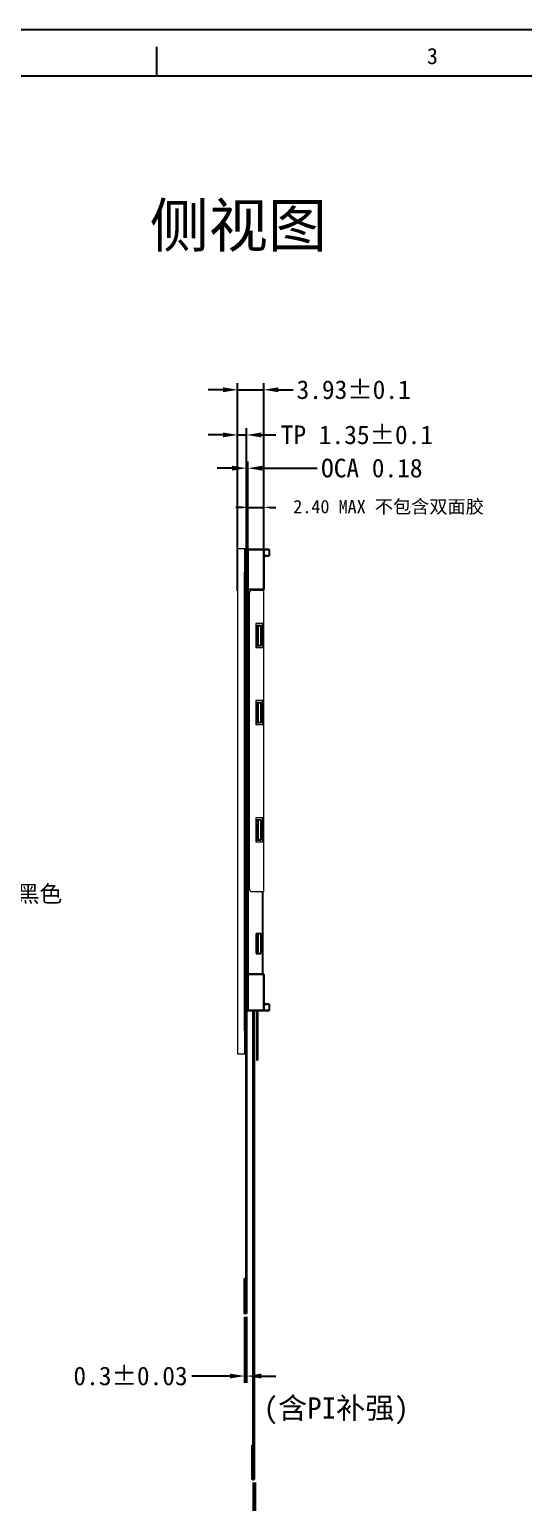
# Model space of a CAD drawing. Header units: millimetres. Extents: x 3586 to 4081, y -4200 to -3856.
# Drawn here: x 3734.1 to 3808.2, y -4076.8 to -3855.7 of the extents above; entities that cross this region are included whole.
import ezdxf

# ---------------------------------------------------------------- set-up
doc = ezdxf.new("R2010")
doc.units = ezdxf.units.MM
doc.layers.add('DIM', color=3, linetype='Continuous', lineweight=13)
doc.layers.add('铁框', color=5, linetype='Continuous', lineweight=9)
for name, color, linetype in [('FPC', 30, 'Continuous'), ('frame', 4, 'Continuous'), ('HOU', 7, 'Continuous'), ('OCA', 190, 'Continuous'), ('Sensor', 2, 'Continuous'), ('标注', 3, 'Continuous')]:
    doc.layers.add(name, color=color, linetype=linetype)
doc.styles.add('ROMANS', font='')
doc.styles.get("Standard").update_dxf_attribs({"font": ''})
doc.styles.add('宋体', font='SimSun.ttf')
doc.styles.get('ROMANS').set_extended_font_data('KaiTi_GB2312')
doc.styles.get('Standard').set_extended_font_data('KaiTi_GB2312')
doc.dimstyles.new('HZ', dxfattribs={"dimtxt": 2.8, "dimasz": 2.2, "dimexe": 1, "dimexo": 0.5, "dimgap": 0.4, "dimtad": 0, "dimdsep": 46, "dimtxsty": '宋体', "dimcen": 0.2, "dimclrd": 256, "dimclre": 256, "dimclrt": 256, "dimadec": 0, "dimazin": 0, "dimtp": 1.2, "dimtm": 1.2, "dimtfac": 1, "dimtmove": 0, "dimatfit": 3, "dimfxl": 0.2, "dimtolj": 1, "dimarcsym": 0})
doc.dimstyles.new('ISO-25$0', dxfattribs={"dimtxt": 1.5, "dimasz": 1.5, "dimexe": 1, "dimexo": 0.3, "dimgap": 0.6, "dimtad": 1, "dimdsep": 46, "dimtxsty": 'Standard', "dimcen": 2.5, "dimadec": 0, "dimazin": 0, "dimtfac": 1, "dimtmove": 0, "dimatfit": 3, "dimfxl": 1, "dimarcsym": 0})
doc.dimstyles.new('LCDDIM', dxfattribs={"dimtxt": 1.1, "dimasz": 0.9, "dimexe": 0.175, "dimexo": 0.175, "dimgap": 0.14, "dimtad": 0, "dimzin": 0, "dimdsep": 46, "dimtxsty": 'ROMANS', "dimcen": 2.5, "dimclrd": 4, "dimclre": 4, "dimclrt": 4, "dimadec": 0, "dimazin": 0, "dimtfac": 1, "dimtmove": 0, "dimatfit": 0, "dimfxl": 1, "dimarcsym": 0})

# ---------------------------------------------------------------- blocks, each defined once
blk = doc.blocks.new('*D245')
at = {"layer": 'Defpoints', "color": 0, "transparency": 16777216}
for p in [(3769.24, -3927.43), (3766.84, -3933.78), (3769.24, -3933.78)]:
    blk.add_point(p, dxfattribs=at)
at = {"layer": '标注', "lineweight": -2, "transparency": 16777216}
for p, q in [((3765.94, -3927.43), (3765.04, -3927.43)), ((3766.84, -3927.43), (3769.24, -3927.43)), ((3770.14, -3927.43), (3771.04, -3927.43))]:
    blk.add_line(p, q, dxfattribs=at)
at = {"layer": '标注', "color": 3, "lineweight": -2, "transparency": 16777216}
for p, q in [((3766.84, -3933.6), (3766.84, -3927.25)), ((3769.24, -3933.6), (3769.24, -3927.25))]:
    blk.add_line(p, q, dxfattribs=at)
at = {"layer": '标注', "transparency": 16777216}
for points in [[(3765.94, -3927.28), (3765.94, -3927.58), (3766.84, -3927.43)], [(3770.14, -3927.28), (3770.14, -3927.58), (3769.24, -3927.43)]]:
    blk.add_solid(points, dxfattribs=at)
at = {"layer": '标注', "color": 3, "transparency": 16777216, "insert": (3787.97, -3927.43), "char_height": 2, "attachment_point": 5, "style": 'ROMANS'}
blk.add_mtext('\\A1;2.40 MAX {\\fSimSun|b0|i0|c134|p2;不包含双面胶}', dxfattribs=at)
blk = doc.blocks.new('*D244')
at = {"layer": 'Defpoints', "color": 0, "transparency": 16777216}
for p in [(3767.66, -4073.38), (3767.96, -4073.38), (3767.96, -4091.47)]:
    blk.add_point(p, dxfattribs=at)
at = {"layer": '铁框', "color": 3, "linetype": 'ByBlock', "lineweight": -2, "transparency": 16777216}
for p, q in [((3767.66, -4073.8), (3767.66, -4092.12)), ((3767.96, -4073.8), (3767.96, -4092.12)), ((3766.81, -4091.47), (3765.96, -4091.47)), ((3767.66, -4091.47), (3767.96, -4091.47)), ((3768.81, -4091.47), (3770.48, -4091.47))]:
    blk.add_line(p, q, dxfattribs=at)
at = {"layer": '铁框', "color": 3, "transparency": 16777216}
for points in [[(3766.81, -4091.33), (3766.81, -4091.62), (3767.66, -4091.47)], [(3768.81, -4091.33), (3768.81, -4091.62), (3767.96, -4091.47)]]:
    blk.add_solid(points, dxfattribs=at)
at = {"layer": '铁框', "color": 3, "transparency": 16777216, "insert": (3787.02, -4091.47), "char_height": 2.5, "attachment_point": 5, "style": '宋体'}
blk.add_mtext('PI补强 T=0.3±0.03', dxfattribs=at)
blk = doc.blocks.new('*D257')
at = {"layer": 'Defpoints', "color": 0, "transparency": 16777216}
for p in [(3766.36, -4048.43), (3766.66, -4048.43), (3766.66, -4057.83)]:
    blk.add_point(p, dxfattribs=at)
at = {"layer": 'DIM', "lineweight": -2, "transparency": 16777216}
for p, q in [((3766.36, -4048.93), (3766.36, -4058.83)), ((3766.66, -4048.93), (3766.66, -4058.83)), ((3764.16, -4057.83), (3758.43, -4057.83)), ((3766.66, -4057.83), (3766.36, -4057.83)), ((3768.86, -4057.83), (3771.06, -4057.83))]:
    blk.add_line(p, q, dxfattribs=at)
at = {"layer": 'DIM', "transparency": 16777216}
for points in [[(3764.16, -4057.46), (3764.16, -4058.19), (3766.36, -4057.83)], [(3768.86, -4057.46), (3768.86, -4058.19), (3766.66, -4057.83)]]:
    blk.add_solid(points, dxfattribs=at)
at = {"layer": 'DIM', "lineweight": 0, "transparency": 16777216, "insert": (3749.24, -4057.83), "char_height": 2.8, "attachment_point": 5, "style": '宋体'}
blk.add_mtext('\\A1;0.3±0.03', dxfattribs=at)
blk = doc.blocks.new('*D260')
at = {"layer": 'Defpoints', "color": 0, "transparency": 16777216}
for p in [(3766.66, -3916.56), (3765.31, -3933.68), (3766.66, -3937.18)]:
    blk.add_point(p, dxfattribs=at)
at = {"layer": 'DIM', "lineweight": -2, "transparency": 16777216}
for p, q in [((3765.31, -3933.18), (3765.31, -3915.56)), ((3766.66, -3936.68), (3766.66, -3915.56)), ((3763.11, -3916.56), (3760.91, -3916.56)), ((3765.31, -3916.56), (3766.66, -3916.56)), ((3768.86, -3916.56), (3771.06, -3916.56))]:
    blk.add_line(p, q, dxfattribs=at)
at = {"layer": 'DIM', "transparency": 16777216}
for points in [[(3763.11, -3916.19), (3763.11, -3916.92), (3765.31, -3916.56)], [(3768.86, -3916.19), (3768.86, -3916.92), (3766.66, -3916.56)]]:
    blk.add_solid(points, dxfattribs=at)
at = {"layer": 'DIM', "lineweight": 0, "transparency": 16777216, "insert": (3783.22, -3916.56), "char_height": 2.8, "attachment_point": 5, "style": '宋体'}
blk.add_mtext('\\A1;TP 1.35±0.1', dxfattribs=at)
blk = doc.blocks.new('*D261')
at = {"layer": 'Defpoints', "color": 0, "transparency": 16777216}
for p in [(3766.84, -3921.55), (3766.66, -3947.68), (3766.84, -3947.68)]:
    blk.add_point(p, dxfattribs=at)
at = {"layer": 'DIM', "lineweight": -2, "transparency": 16777216}
for p, q in [((3764.46, -3921.55), (3762.26, -3921.55)), ((3766.66, -3947.18), (3766.66, -3920.55)), ((3766.66, -3921.55), (3766.84, -3921.55)), ((3766.84, -3947.18), (3766.84, -3920.55)), ((3769.04, -3921.55), (3777.24, -3921.55))]:
    blk.add_line(p, q, dxfattribs=at)
at = {"layer": 'DIM', "transparency": 16777216}
for points in [[(3764.46, -3921.18), (3764.46, -3921.92), (3766.66, -3921.55)], [(3769.04, -3921.18), (3769.04, -3921.92), (3766.84, -3921.55)]]:
    blk.add_solid(points, dxfattribs=at)
at = {"layer": 'DIM', "transparency": 16777216, "insert": (3785.46, -3921.55), "char_height": 2.8, "attachment_point": 5, "style": '宋体'}
blk.add_mtext('\\A1;OCA 0.18', dxfattribs=at)
blk = doc.blocks.new('*D262')
at = {"layer": 'Defpoints', "color": 0, "transparency": 16777216}
for p in [(3769.24, -3909.78), (3769.24, -3937.85), (3765.31, -3940.48)]:
    blk.add_point(p, dxfattribs=at)
at = {"layer": 'DIM', "lineweight": -2, "transparency": 16777216}
for p, q in [((3765.31, -3939.98), (3765.31, -3908.78)), ((3769.24, -3937.35), (3769.24, -3908.78)), ((3763.11, -3909.78), (3760.91, -3909.78)), ((3765.31, -3909.78), (3769.24, -3909.78)), ((3771.44, -3909.78), (3773.64, -3909.78))]:
    blk.add_line(p, q, dxfattribs=at)
at = {"layer": 'DIM', "transparency": 16777216}
for points in [[(3763.11, -3909.41), (3763.11, -3910.15), (3765.31, -3909.78)], [(3771.44, -3909.41), (3771.44, -3910.15), (3769.24, -3909.78)]]:
    blk.add_solid(points, dxfattribs=at)
at = {"layer": 'DIM', "lineweight": 0, "transparency": 16777216, "insert": (3782.73, -3909.78), "char_height": 2.8, "attachment_point": 5, "style": '宋体'}
blk.add_mtext('\\A1;3.93±0.1', dxfattribs=at)

msp = doc.modelspace()

# ---------------------------------------------------------------- linework, layer by layer
at = {"color": 7, "linetype": 'Continuous'}
msp.add_line((3585.916, -3855.692), (4080.791, -3855.692), dxfattribs=at)
at = {"linetype": 'Continuous'}
for p, q in [((3753.201, -3862.638), (3753.201, -3858.297)), ((3592.862, -3862.638), (4073.846, -3862.638))]:
    msp.add_line(p, q, dxfattribs=at)
at = {"ltscale": 0.3}
for p, q in [((3768.11, -3945.179), (3768.11, -3948.179)), ((3768.11, -3945.179), (3768.81, -3945.179)), ((3768.81, -3945.179), (3768.81, -3948.179)), ((3769.119, -3948.479), (3769.119, -3944.879)), ((3768.11, -3948.179), (3768.81, -3948.179)), ((3768.11, -3956.729), (3768.11, -3959.729)), ((3768.11, -3956.729), (3768.81, -3956.729)), ((3768.81, -3956.729), (3768.81, -3959.729)), ((3769.119, -3960.029), (3769.119, -3956.429)), ((3768.11, -3959.729), (3768.81, -3959.729)), ((3768.11, -3974.329), (3768.81, -3974.329)), ((3768.11, -3974.329), (3768.11, -3977.329)), ((3768.81, -3974.329), (3768.81, -3977.329)), ((3769.119, -3977.629), (3769.119, -3974.029)), ((3768.11, -3977.329), (3768.81, -3977.329)), ((3768.11, -3991.379), (3768.11, -3994.379)), ((3768.11, -3991.379), (3768.81, -3991.379)), ((3768.81, -3991.379), (3768.81, -3994.379)), ((3768.11, -3994.379), (3768.81, -3994.379))]:
    msp.add_line(p, q, dxfattribs=at)
at = {"color": 30}
for p, q in [((3767.659, -4073.379), (3767.659, -4002.979)), ((3767.489, -4073.379), (3767.489, -4068.218)), ((3767.489, -4068.218), (3767.659, -4068.218)), ((3767.789, -4073.379), (3767.489, -4073.379)), ((3767.659, -4073.379), (3767.789, -4073.379))]:
    msp.add_line(p, q, dxfattribs=at)
at = {"color": 6, "lineweight": 0}
msp.add_lwpolyline([(3766.414, -4009.479), (3766.414, -3933.679), (3765.314, -3933.679), (3765.314, -4009.479)], close=True, dxfattribs=at)
at = {"ltscale": 0.3}
for points in [[(3768.41, -3948.179), (3768.41, -3945.179)], [(3768.41, -3959.729), (3768.41, -3956.729)], [(3768.41, -3977.329), (3768.41, -3974.329)], [(3768.41, -3994.379), (3768.41, -3991.379)]]:
    msp.add_lwpolyline(points, dxfattribs=at)
at = {"layer": 'FPC', "color": 23}
for p, q in [((3768.189, -4002.979), (3768.189, -4010.416)), ((3768.309, -4002.979), (3768.309, -4010.416)), ((3768.189, -4010.416), (3768.309, -4010.416))]:
    msp.add_line(p, q, dxfattribs=at)
at = {"layer": 'FPC'}
for p, q in [((3766.544, -4005.506), (3766.544, -4048.425)), ((3766.664, -4005.506), (3766.664, -4048.425)), ((3766.544, -4048.425), (3766.664, -4048.425))]:
    msp.add_line(p, q, dxfattribs=at)
msp.add_lwpolyline([(3766.364, -4043.189), (3766.544, -4043.189), (3766.544, -4048.425), (3766.364, -4048.425)], close=True, dxfattribs=at)
at = {"layer": 'frame', "color": 7, "lineweight": 30}
for p, q in [((3766.839, -3933.779), (3769.239, -3933.779)), ((3766.839, -3933.779), (3766.839, -4002.979)), ((3769.239, -3939.779), (3769.239, -3933.779)), ((3769.239, -3933.779), (3770.039, -3933.779)), ((3770.039, -3934.729), (3769.239, -3934.729)), ((3769.239, -3997.479), (3766.839, -3997.479)), ((3769.239, -4002.979), (3769.239, -3997.479)), ((3769.239, -4002.029), (3770.039, -4002.029)), ((3766.839, -4002.979), (3769.239, -4002.979)), ((3770.039, -4002.979), (3769.239, -4002.979))]:
    msp.add_line(p, q, dxfattribs=at)
at = {"layer": 'HOU'}
for p, q in [((3770.039, -3933.779), (3770.039, -3934.729)), ((3769.239, -3939.779), (3766.839, -3939.779)), ((3769.119, -3939.879), (3769.119, -3939.779)), ((3770.039, -4002.029), (3770.039, -4002.979))]:
    msp.add_line(p, q, dxfattribs=at)
at = {"layer": 'OCA'}
msp.add_lwpolyline([(3766.839, -3999.054), (3766.664, -3999.054), (3766.664, -3938.554), (3766.839, -3938.554)], close=True, dxfattribs=at)
at = {"layer": 'Sensor'}
msp.add_lwpolyline([(3766.414, -3937.179), (3766.664, -3937.179), (3766.664, -4005.979), (3766.414, -4005.979)], close=True, dxfattribs=at)
at = {"layer": '标注', "color": 0}
msp.add_line((3769.039, -3985.115), (3769.039, -3997.479), dxfattribs=at)
at = {"layer": '标注', "color": 30}
msp.add_line((3767.789, -4002.979), (3767.789, -4073.379), dxfattribs=at)
at = {"layer": '铁框', "linetype": 'ByBlock'}
for p, q in [((3767.039, -3940.379), (3767.039, -3964.529)), ((3767.539, -3939.879), (3769.239, -3939.879)), ((3769.139, -3939.879), (3769.139, -3939.779)), ((3769.239, -3985.115), (3769.239, -3939.779)), ((3768.06, -3944.879), (3768.06, -3948.479)), ((3769.239, -3944.879), (3768.06, -3944.879)), ((3769.139, -3948.479), (3769.139, -3944.879)), ((3768.06, -3948.479), (3769.239, -3948.479)), ((3768.06, -3956.429), (3768.06, -3960.029)), ((3769.239, -3956.429), (3768.06, -3956.429)), ((3769.139, -3960.029), (3769.139, -3956.429)), ((3768.06, -3960.029), (3769.239, -3960.029)), ((3767.039, -3964.529), (3767.039, -3984.615)), ((3769.239, -3974.029), (3768.06, -3974.029)), ((3768.06, -3974.029), (3768.06, -3977.629)), ((3769.139, -3977.629), (3769.139, -3974.029)), ((3768.06, -3977.629), (3769.239, -3977.629)), ((3767.539, -3985.115), (3769.239, -3985.115))]:
    msp.add_line(p, q, dxfattribs=at)
for centre, start, end in [((3767.539, -3940.379), 90, 180), ((3767.539, -3984.615), 180, 270)]:
    msp.add_arc(centre, 0.5, start, end, dxfattribs=at)

# ---------------------------------------------------------------- texts
at = {"color": 4, "linetype": 'Continuous', "style": '宋体'}
msp.add_text('3', height=2.431, dxfattribs=at).set_placement((3793.729, -3860.894))
at = {"insert": (3752.113, -3881.843), "char_height": 6.50496, "width": 29.20325, "attachment_point": 1}
msp.add_mtext('{\\fSimSun|b0|i0|c134|p2;侧视图}', dxfattribs=at)
at = {"attachment_point": 1, "style": '宋体'}
for s, width, gutter_width, insert, char_height in [('背面丝印黑色', 27.06049, 12.5, (3718.513, -3984.192), 2.5), ('(含PI补强)', 23.04663, 18.807, (3769.214, -4061.022), 3.2)]:
    msp.add_mtext_dynamic_manual_height_columns(s, width=width, gutter_width=gutter_width, heights=[0], dxfattribs=dict(at, insert=insert, char_height=char_height))

# ---------------------------------------------------------------- dimensions: what is measured, and where the dimension line sits
at = {"layer": 'DIM', "lineweight": 0}
dim = msp.add_linear_dim(base=(3769.239354728, -3909.780151191), p1=(3765.314354728, -3940.47633458), p2=(3769.239354728, -3937.852631408), dimstyle='HZ', override={"dimtol": 1, "dimtp": 0.1, "dimtm": 0.1}, dxfattribs=at)
dim.commit()
dim.dimension.update_dxf_attribs({"geometry": '*D262', "text_midpoint": (3782.728740203, -3909.780151191)})
dim = msp.add_linear_dim(base=(3766.664, -3916.557), p1=(3765.314, -3933.679), p2=(3766.664, -3937.179), text='TP <>', dimstyle='HZ', override={"dimtol": 1, "dimtp": 0.1, "dimtm": 0.1}, dxfattribs=at)
dim.commit()
dim.dimension.update_dxf_attribs({"geometry": '*D260', "text_midpoint": (3783.22, -3916.557), "dimtype": 160})
at = {"layer": 'DIM'}
dim = msp.add_linear_dim(base=(3766.839354728, -3921.548641248), p1=(3766.664354728, -3947.680267771), p2=(3766.839354728, -3947.680267771), text='OCA <>', dimstyle='HZ', dxfattribs=at)
dim.commit()
dim.dimension.update_dxf_attribs({"geometry": '*D261', "text_midpoint": (3785.45946646, -3921.548641248), "dimtype": 160})
at = {"layer": 'DIM', "lineweight": 0}
dim = msp.add_linear_dim(base=(3766.664, -4057.826), p1=(3766.364, -4048.425), p2=(3766.664, -4048.425), dimstyle='HZ', override={"dimtol": 1, "dimtp": 0.03, "dimtm": 0.03}, dxfattribs=at)
dim.commit()
dim.dimension.update_dxf_attribs({"geometry": '*D257', "text_midpoint": (3749.238, -4057.826), "dimtype": 160})
at = {"layer": '标注', "color": 2}
dim = msp.add_linear_dim(base=(3769.239, -3927.429), p1=(3766.839, -3933.779), p2=(3769.239, -3933.779), text='<> MAX {\\fSimSun|b0|i0|c134|p2;不包含双面胶}', dimstyle='LCDDIM', override={"dimtxt": 2, "dimclrd": 256, "dimclre": 3, "dimclrt": 3, "dimfxl": 0.5, "dimtolj": 1}, dxfattribs=at)
dim.commit()
dim.dimension.update_dxf_attribs({"geometry": '*D245', "text_midpoint": (3787.968, -3927.429)})
at = {"layer": '铁框'}
dim = msp.add_linear_dim(base=(3767.959, -4091.474), p1=(3767.659, -4073.379), p2=(3767.959, -4073.379), text='PI补强 T=<>±0.03', dimstyle='ISO-25$0', override={"dimtxt": 2.5, "dimasz": 0.85, "dimexe": 0.65, "dimexo": 0.425, "dimtad": 0, "dimtxsty": '宋体', "dimcen": 1.2, "dimclrd": 3, "dimclre": 3, "dimclrt": 3, "dimfxl": 0.5, "dimtfillclr": 3}, dxfattribs=at)
dim.commit()
dim.dimension.update_dxf_attribs({"geometry": '*D244', "text_midpoint": (3787.02, -4091.474), "dimtype": 160})

doc.saveas('drawing.dxf')
